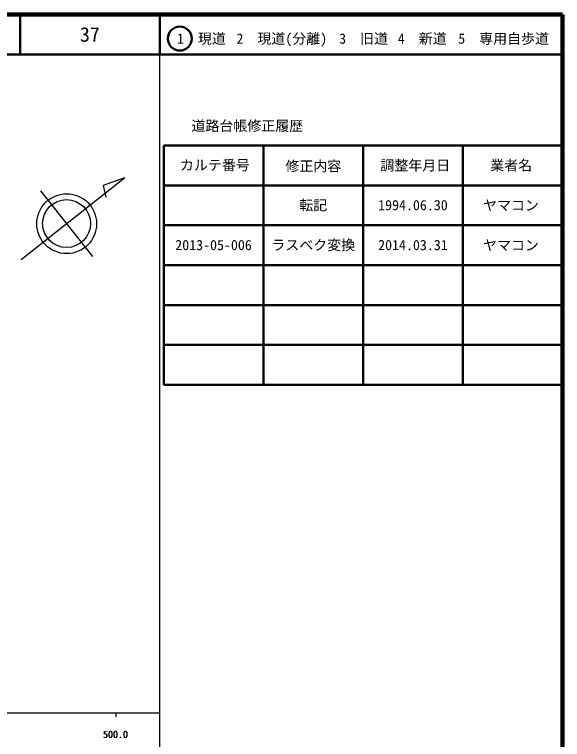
# Model space of a CAD drawing. Units: millimetres at full size, sheet at 1:1000; details may follow other scales. Extents: x 40000 to 680000, y 20000 to 380000.
# Drawn here: x 542588 to 680000, y 198357 to 380000 of the extents above; entities that cross this region are included whole.
import ezdxf
from ezdxf.enums import TextEntityAlignment as Align

# ---------------------------------------------------------------- set-up
doc = ezdxf.new("R2010")
doc.units = ezdxf.units.MM
doc.header["$LTSCALE"] = 1000
for name, color, linetype, lineweight in [('M-BMK-SRVR', 3, 'Continuous', 25), ('M-TTL', 2, 'Continuous', 140), ('M-TTL-BAND', 7, 'Continuous', 25), ('M-TTL-FRAM', 2, 'Continuous', 50), ('M-TTL-LINE', 7, 'Continuous', 50)]:
    doc.layers.add(name, color=color, linetype=linetype, lineweight=lineweight)
doc.layers.add('M-TTL-TXT', color=7, linetype='Continuous')
doc.styles.add('ＭＳ ゴシック', font='')
doc.styles.get('ＭＳ ゴシック').set_extended_font_data('MS Gothic')

msp = doc.modelspace()

# ---------------------------------------------------------------- linework, layer by layer
at = {"layer": 'M-BMK-SRVR'}
for p, q in [((544277, 318618), (570182, 339108)), ((570182, 339108), (564849, 337192)), ((564849, 337192), (565457, 334254)), ((549136, 335848), (562163, 319378))]:
    msp.add_line(p, q, dxfattribs=at)
for centre, radius in [((555676, 327580), 7500), ((555650, 327613), 6000)]:
    msp.add_circle(centre, radius, dxfattribs=at)
at = {"layer": 'M-TTL'}
for p, q in [((680000, 380000), (40000, 380000)), ((680000, 20000), (680000, 380000))]:
    msp.add_line(p, q, dxfattribs=at)
at = {"layer": 'M-TTL-BAND'}
for p, q in [((579000, 20000), (579000, 370000)), ((40000, 205000), (579000, 205000)), ((568000, 205000), (568000, 204000))]:
    msp.add_line(p, q, dxfattribs=at)
at = {"layer": 'M-TTL-FRAM'}
for p, q in [((580000, 347197), (580000, 287197)), ((580000, 347197), (680000, 347197)), ((580000, 287197), (680000, 287197))]:
    msp.add_line(p, q, dxfattribs=at)
at = {"layer": 'M-TTL-LINE'}
for p, q in [((543997, 380000), (543997, 370000)), ((579000, 380000), (579000, 370000)), ((40000, 370000), (680000, 370000)), ((605000, 347197), (605000, 287197)), ((630000, 347197), (630000, 287197)), ((655000, 347197), (655000, 287197)), ((580000, 337197), (680000, 337197)), ((580000, 327197), (680000, 327197)), ((580000, 317197), (680000, 317197)), ((580000, 307197), (680000, 307197)), ((580000, 297197), (680000, 297197))]:
    msp.add_line(p, q, dxfattribs=at)
msp.add_circle((584031, 373958), 3000, dxfattribs=at)

# ---------------------------------------------------------------- texts
at = {"layer": 'M-TTL-BAND', "style": 'ＭＳ ゴシック'}
for p in [(567844, 198195), (568000, 198195)]:
    msp.add_text('500.0', height=1833, dxfattribs=at).set_placement(p, align=Align.BOTTOM_CENTER)
at = {"layer": 'M-TTL-TXT', "style": 'ＭＳ ゴシック'}
for s, height, p in [('37', 3666, (561497, 375000)), ('1\u3000現道', 2566, (589448, 373958)), ('2\u3000現道(分離)', 2566, (609619, 373958)), ('3\u3000旧道', 2566, (630121, 373958)), ('4\u3000新道', 2566, (644824, 373958)), ('5\u3000専用自歩道', 2566, (665228, 373958)), ('道路台帳修正履歴', 2566, (600968, 352113)), ('カルテ番号', 2566, (592839, 342277)), ('修正内容', 2566, (617509, 342023)), ('調整年月日', 2566, (643089, 342197)), ('業者名', 2566, (667134, 342197)), ('転記', 2566, (617500, 332245)), ('1994.06.30', 2566, (642500, 332245)), ('ヤマコン', 2566, (667077, 332189)), ('2013-05-006', 2566, (592500, 322245)), ('ラスベク変換', 2566, (617500, 322245)), ('2014.03.31', 2566, (642500, 322245)), ('ヤマコン', 2566, (667077, 322189))]:
    msp.add_text(s, height=height, dxfattribs=at).set_placement(p, align=Align.MIDDLE_CENTER)

doc.saveas('drawing.dxf')
